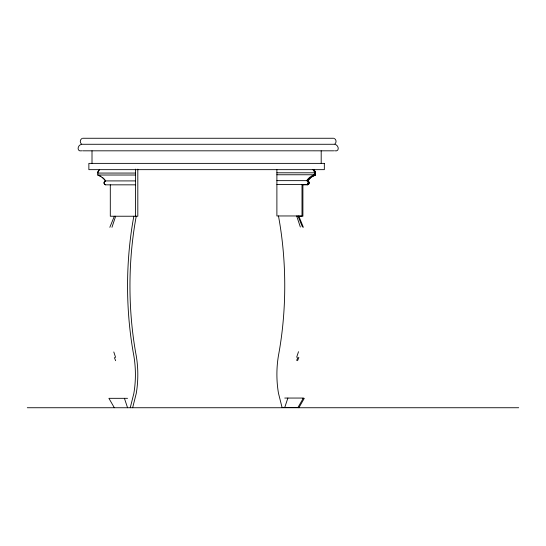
<?xml version="1.0" encoding="UTF-8"?>
<svg xmlns="http://www.w3.org/2000/svg" width="546" height="546" viewBox="0 0 546 546"><rect width="100%" height="100%" fill="white"/><g stroke="black" fill="none" stroke-linecap="round" stroke-linejoin="round"><path stroke-width="0.82" d="M130.248 407.739L133.838 393.468A58.081 29.04 -90 0 0 133.838 355.794A200.17 100.082 90 0 1 133.838 216.23M132.651 407.739L136.241 393.468A58.081 29.04 -90 0 0 136.241 355.794A200.17 100.082 90 0 1 136.241 216.23M111.964 227.3L115.643 216.23M296.662 357.241L298.505 351.706M284.746 407.473L287.885 398.054M109.835 227.3L114.346 216.23M296.662 360.442L297.959 357.241M297.556 360.701L298.86 357.507M298.86 407.739L304.299 398.321L302.743 398.321M276.89 184.568L306.715 184.568A2.013 2.013 0 0 0 306.715 180.644L310.169 177.075L314.564 174.761L314.325 171.471L313.035 169.656A4.081 4.081 0 0 1 314.564 172.795L276.89 172.795M99.638 169.656L97.98 171.731L97.741 175.02A15.725 15.725 0 0 1 100.757 176.413L103.412 178.405L105.59 180.91A2.013 2.013 0 0 0 105.59 184.835L135.415 184.835M334.957 143.878C336.636 142.479 336.329 139.537 334.391 138.527M313.561 169.656L315.226 171.731L315.458 175.02L311.063 177.334L307.61 180.91A2.013 2.013 0 0 1 307.61 184.835L302.498 184.835M81.955 138.527C80.009 139.537 79.709 142.479 81.388 143.878M135.415 180.91L105.59 180.91C103.556 181.265 103.556 184.48 105.59 184.835M306.715 184.568C308.749 184.214 308.749 180.999 306.715 180.644L276.89 180.644M307.61 184.835C309.65 184.48 309.65 181.265 307.61 180.91A15.616 15.616 0 0 1 309.179 178.999A15.725 15.725 0 0 1 311.063 177.334M82.589 138.261L333.749 138.261M81.791 150.819C76.228 152.027 77.505 144.567 81.955 144.274L334.391 144.274C338.834 144.567 340.117 152.027 334.555 150.819M82.589 150.819L333.749 150.819M135.415 173.062L97.741 173.062A4.081 4.081 0 0 1 98.935 170.222M276.89 174.761L314.564 174.761A15.725 15.725 0 0 0 311.548 176.146M135.415 175.02L97.741 175.02L100.757 176.413M313.786 175.02L315.458 175.02A15.725 15.725 0 0 0 312.449 176.413M297.877 216.23L302.9 216.23L302.9 184.835M284.746 398.054L303.399 398.054L297.959 407.473L282.057 407.473L278.467 393.209A58.081 29.04 -90 0 1 278.467 355.535A200.17 100.082 -90 0 0 278.467 215.963M127.559 398.321L108.907 398.321L114.346 407.739M27.3 407.739L518.7 407.739M298.86 216.23L303.364 227.3M297.959 215.963L302.47 227.034M114.346 357.507L115.65 360.701M296.662 215.963L300.348 227.034M113.8 351.972L115.643 357.507M124.42 398.321L127.559 407.739M321.191 150.819L321.191 163.377M302.006 184.568L302.006 215.963L276.89 215.963L276.89 169.656M137.817 169.137L137.817 216.23L110.299 216.23L110.299 184.835M135.415 169.137L135.415 216.23M92.008 150.819L92.008 163.377M313.172 169.437A4.081 4.081 0 0 1 315.458 173.062M102.136 177.334A15.725 15.725 0 0 1 104.006 178.986A15.616 15.616 0 0 1 105.59 180.91M310.169 177.075A15.725 15.725 0 0 0 308.299 178.726A15.616 15.616 0 0 0 306.715 180.644M324.331 163.377L88.868 163.377L88.868 169.656L324.331 169.656L324.331 163.377"/></g></svg>
